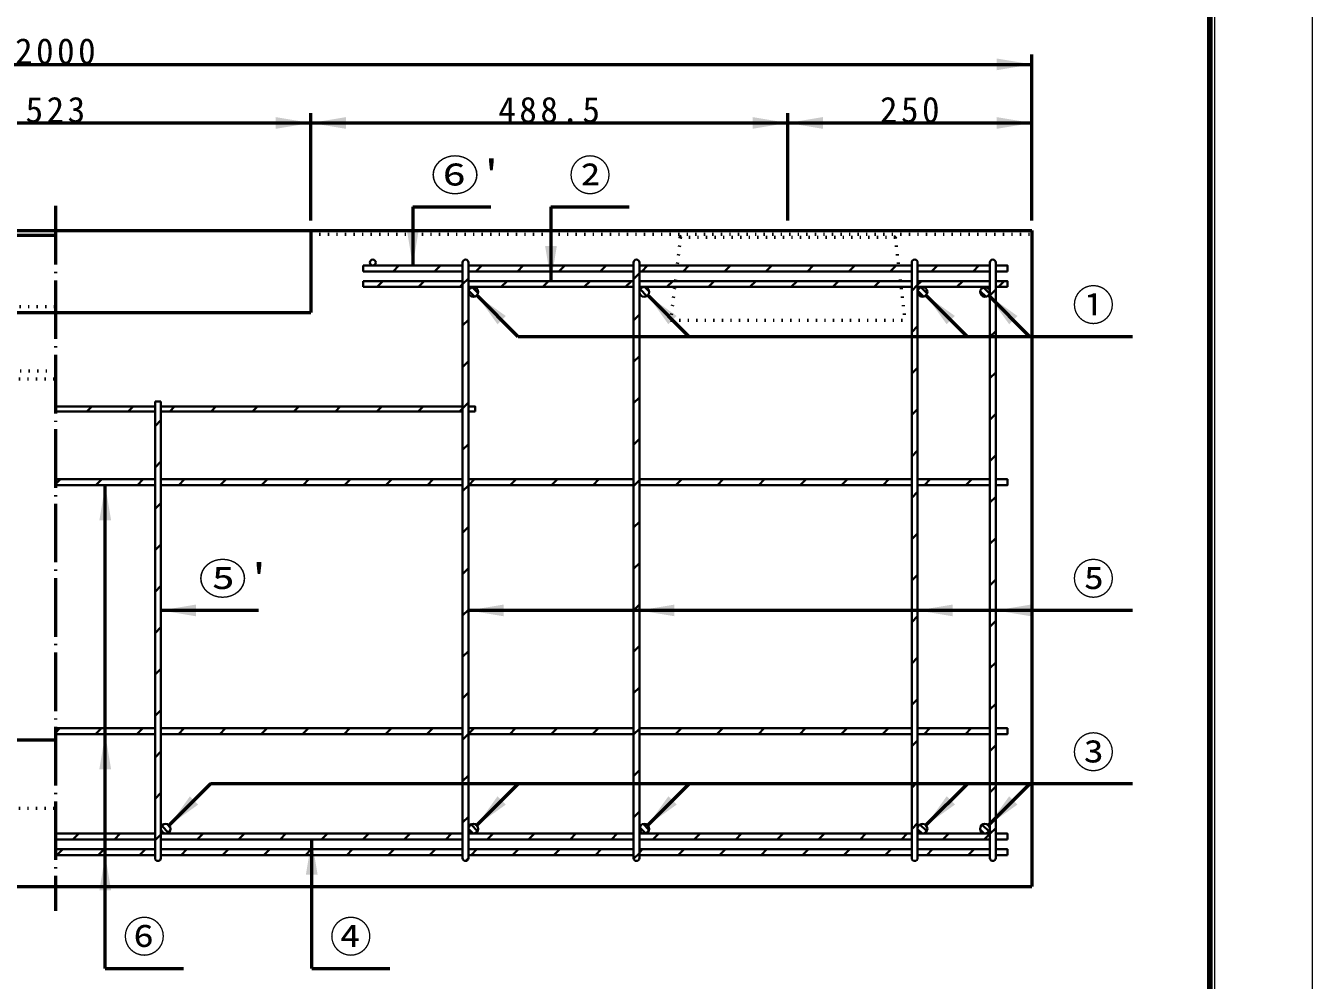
# Model space of a CAD drawing. Units: millimetres, scale not verified. Extents: x -2102 to 2102, y -1485 to 1485.
# Drawn here: x 785 to 2102, y -694 to 284 of the extents above; entities that cross this region are included whole.
import ezdxf
from ezdxf.enums import TextEntityAlignment as Align

# ---------------------------------------------------------------- set-up
doc = ezdxf.new("R2010")
doc.units = ezdxf.units.MM
doc.header["$LTSCALE"] = 5
doc.linetypes.add('DOTTED', pattern=[1.75, 0.25, -1.5])
doc.linetypes.add('LONG_DASHED_DOTTED', pattern=[15.25, 12, -1.5, 0.25, -1.5])
doc.layers.add('0-0_V-nasSTD', color=7, linetype='Continuous', lineweight=35)
doc.layers.add('0-1_0', color=7, linetype='Continuous', lineweight=50)
doc.styles.add('ＭＳ ゴシック', font='')
doc.styles.get('ＭＳ ゴシック').set_extended_font_data('MS Gothic')

msp = doc.modelspace()

# ---------------------------------------------------------------- linework, layer by layer
at = {"layer": '0-0_V-nasSTD', "lineweight": 50}
for p, q in [((1181.314, 97.963), (1181.314, 37.963)), ((1322.814, 97.963), (1322.814, 21.963)), ((553.814, 73.963), (1076.814, 73.963)), ((553.814, 68.963), (815.314, 68.963)), ((1289.276, -34.999), (1246.849, 7.427)), ((1464.276, -34.999), (1421.849, 7.427)), ((1749.276, -34.999), (1706.849, 7.427)), ((1813.276, -34.999), (1770.849, 7.427)), ((1918.314, -34.999), (1289.276, -34.999)), ((866.314, -682.037), (866.314, -187.037)), ((1023.314, -315.389), (923.314, -315.389)), ((1918.314, -315.389), (1238.314, -315.389)), ((974.276, -493.075), (931.849, -535.502)), ((1918.314, -493.075), (974.276, -493.075)), ((1289.276, -493.075), (1246.849, -535.502)), ((1464.276, -493.075), (1421.849, -535.502)), ((1749.276, -493.075), (1706.849, -535.502)), ((1813.276, -493.075), (1770.849, -535.502)), ((1077.814, -682.037), (1077.814, -550.037))]:
    msp.add_line(p, q, dxfattribs=at)
at = {"layer": '0-0_V-nasSTD'}
for p, q in [((1232.314, 40.963), (1232.314, -569.037)), ((1238.314, 40.963), (1238.314, -569.037)), ((1407.314, 40.963), (1407.314, -569.037)), ((1413.314, 40.963), (1413.314, -569.037)), ((1692.314, 40.963), (1692.314, -569.037)), ((1698.314, 40.963), (1698.314, -569.037)), ((1772.314, 40.963), (1772.314, -569.037)), ((1778.314, 40.963), (1778.314, -569.037)), ((1130.314, 37.963), (1232.314, 37.963)), ((1130.314, 37.963), (1130.314, 31.963)), ((1130.314, 31.963), (1232.314, 31.963)), ((1161.158, 31.963), (1167.158, 37.963)), ((1203.584, 31.963), (1209.584, 37.963)), ((1238.314, 37.963), (1407.314, 37.963)), ((1238.314, 31.963), (1407.314, 31.963)), ((1246.011, 31.963), (1252.011, 37.963)), ((1288.437, 31.963), (1294.437, 37.963)), ((1330.864, 31.963), (1336.864, 37.963)), ((1373.29, 31.963), (1379.29, 37.963)), ((1413.314, 30.06), (1407.314, 24.06)), ((1413.314, 37.963), (1692.314, 37.963)), ((1413.314, 31.963), (1692.314, 31.963)), ((1421.716, 37.963), (1415.716, 31.963)), ((1464.143, 37.963), (1458.143, 31.963)), ((1500.569, 31.963), (1506.569, 37.963)), ((1542.996, 31.963), (1548.996, 37.963)), ((1585.422, 31.963), (1591.422, 37.963)), ((1627.848, 31.963), (1633.848, 37.963)), ((1670.275, 31.963), (1676.275, 37.963)), ((1698.314, 37.963), (1772.314, 37.963)), ((1698.314, 31.963), (1772.314, 31.963)), ((1712.701, 31.963), (1718.701, 37.963)), ((1755.128, 31.963), (1761.128, 37.963)), ((1778.314, 31.963), (1790.314, 31.963)), ((1130.314, 21.963), (1232.314, 21.963)), ((1130.314, 21.963), (1130.314, 15.963)), ((1130.314, 15.963), (1232.314, 15.963)), ((1150.658, 21.963), (1144.658, 15.963)), ((1187.084, 15.963), (1193.084, 21.963)), ((1229.511, 15.963), (1232.314, 18.766)), ((1238.314, 24.766), (1232.314, 18.766)), ((1238.314, 21.963), (1407.314, 21.963)), ((1407.314, 15.963), (1238.314, 15.963)), ((1242.068, 15.805), (1248.156, 9.717)), ((1271.937, 15.963), (1277.937, 21.963)), ((1314.364, 15.963), (1320.364, 21.963)), ((1356.79, 15.963), (1362.79, 21.963)), ((1399.216, 15.963), (1405.216, 21.963)), ((1413.314, 21.963), (1692.314, 21.963)), ((1692.314, 15.963), (1413.314, 15.963)), ((1414.033, 13.546), (1420.897, 6.682)), ((1418.702, 15.948), (1423.299, 11.351)), ((1441.643, 15.963), (1447.643, 21.963)), ((1484.069, 15.963), (1490.069, 21.963)), ((1526.496, 15.963), (1532.496, 21.963)), ((1568.922, 15.963), (1574.922, 21.963)), ((1611.348, 15.963), (1617.348, 21.963)), ((1653.775, 15.963), (1659.775, 21.963)), ((1698.314, 18.075), (1692.314, 12.075)), ((1772.314, 21.963), (1698.314, 21.963)), ((1702.201, 21.963), (1698.314, 18.075)), ((1772.314, 15.963), (1698.314, 15.963)), ((1701.773, 15.72), (1708.07, 9.422)), ((1738.628, 15.963), (1744.628, 21.963)), ((1765.507, 15.625), (1771.976, 9.156)), ((1778.314, 13.223), (1772.314, 7.223)), ((1778.314, 15.963), (1790.314, 15.963)), ((1781.054, 15.963), (1787.054, 21.963)), ((1238.497, 12.305), (1244.655, 6.146)), ((1698.422, 11.999), (1704.35, 6.071)), ((1762.367, 11.694), (1768.044, 6.017)), ((1413.314, -12.366), (1407.314, -18.366)), ((1238.314, -17.661), (1232.314, -23.661)), ((1698.314, -24.351), (1692.314, -30.351)), ((1778.314, -29.204), (1772.314, -35.204)), ((1238.314, -60.087), (1232.314, -66.087)), ((1413.314, -54.793), (1407.314, -60.793)), ((1698.314, -66.777), (1692.314, -72.777)), ((1778.314, -71.63), (1772.314, -77.63)), ((917.314, -101.537), (917.314, -569.037)), ((917.314, -101.537), (923.314, -101.537)), ((923.314, -101.537), (923.314, -569.037)), ((1238.314, -102.513), (1232.314, -108.513)), ((1413.314, -97.219), (1407.314, -103.219)), ((815.314, -106.537), (917.314, -106.537)), ((815.314, -111.537), (917.314, -111.537)), ((847.452, -111.537), (852.452, -106.537)), ((889.879, -111.537), (894.879, -106.537)), ((923.314, -106.537), (1232.314, -106.537)), ((923.314, -111.537), (1232.314, -111.537)), ((937.305, -106.537), (932.305, -111.537)), ((974.731, -111.537), (979.731, -106.537)), ((1017.158, -111.537), (1022.158, -106.537)), ((1059.584, -111.537), (1064.584, -106.537)), ((1102.011, -111.537), (1107.011, -106.537)), ((1144.437, -111.537), (1149.437, -106.537)), ((1186.864, -111.537), (1191.864, -106.537)), ((1229.29, -111.537), (1232.314, -108.513)), ((1238.314, -111.537), (1245.314, -111.537)), ((1698.314, -109.204), (1692.314, -115.204)), ((1778.314, -114.057), (1772.314, -120.057)), ((923.314, -120.529), (917.314, -126.529)), ((1413.314, -139.645), (1407.314, -145.645)), ((1238.314, -144.94), (1232.314, -150.94)), ((1698.314, -151.63), (1692.314, -157.63)), ((1778.314, -156.483), (1772.314, -162.483)), ((923.314, -162.955), (917.314, -168.955)), ((815.314, -181.037), (917.314, -181.037)), ((815.314, -186.102), (820.379, -181.037)), ((856.805, -187.037), (862.805, -181.037)), ((899.231, -187.037), (905.231, -181.037)), ((923.314, -181.037), (1232.314, -181.037)), ((941.658, -187.037), (947.658, -181.037)), ((984.084, -187.037), (990.084, -181.037)), ((1026.511, -187.037), (1032.511, -181.037)), ((1068.937, -187.037), (1074.937, -181.037)), ((1111.364, -187.037), (1117.364, -181.037)), ((1153.79, -187.037), (1159.79, -181.037)), ((1196.216, -187.037), (1202.216, -181.037)), ((1238.314, -181.037), (1407.314, -181.037)), ((1244.643, -181.037), (1238.643, -187.037)), ((1281.069, -187.037), (1287.069, -181.037)), ((1323.496, -187.037), (1329.496, -181.037)), ((1365.922, -187.037), (1371.922, -181.037)), ((1413.314, -182.072), (1407.314, -188.072)), ((1413.314, -181.037), (1692.314, -181.037)), ((1414.348, -181.037), (1413.314, -182.072)), ((1456.775, -181.037), (1450.775, -187.037)), ((1499.201, -181.037), (1493.201, -187.037)), ((1535.628, -187.037), (1541.628, -181.037)), ((1578.054, -187.037), (1584.054, -181.037)), ((1620.48, -187.037), (1626.48, -181.037)), ((1662.907, -187.037), (1668.907, -181.037)), ((1698.314, -181.037), (1772.314, -181.037)), ((1705.333, -187.037), (1711.333, -181.037)), ((1747.76, -187.037), (1753.76, -181.037)), ((815.314, -187.037), (917.314, -187.037)), ((923.314, -187.037), (1232.314, -187.037)), ((1238.314, -187.366), (1232.314, -193.366)), ((1238.314, -187.037), (1407.314, -187.037)), ((1413.314, -187.037), (1692.314, -187.037)), ((1698.314, -194.057), (1692.314, -200.057)), ((1698.314, -187.037), (1772.314, -187.037)), ((1778.314, -187.037), (1790.314, -187.037)), ((1790.186, -187.037), (1790.314, -186.91)), ((923.314, -205.381), (917.314, -211.381)), ((1778.314, -198.91), (1772.314, -204.91)), ((1238.314, -229.793), (1232.314, -235.793)), ((1413.314, -224.498), (1407.314, -230.498)), ((1698.314, -236.483), (1692.314, -242.483)), ((923.314, -247.808), (917.314, -253.808)), ((1778.314, -241.336), (1772.314, -247.336)), ((1238.314, -272.219), (1232.314, -278.219)), ((1413.314, -266.925), (1407.314, -272.925)), ((1698.314, -278.91), (1692.314, -284.91)), ((1772.314, -289.762), (1778.314, -283.762)), ((923.314, -290.234), (917.314, -296.234)), ((1238.314, -314.645), (1232.314, -320.645)), ((1413.314, -309.351), (1407.314, -315.351)), ((1692.314, -327.336), (1698.314, -321.336)), ((1772.314, -332.189), (1778.314, -326.189)), ((923.314, -332.661), (917.314, -338.661)), ((1413.314, -351.777), (1407.314, -357.777)), ((1238.314, -357.072), (1232.314, -363.072)), ((1692.314, -369.762), (1698.314, -363.762)), ((1772.314, -374.615), (1778.314, -368.615)), ((923.314, -375.087), (917.314, -381.087)), ((1413.314, -394.204), (1407.314, -400.204)), ((1238.314, -399.498), (1232.314, -405.498)), ((1692.314, -412.189), (1698.314, -406.189)), ((923.314, -417.513), (917.314, -423.513)), ((1772.314, -417.042), (1778.314, -411.042)), ((815.314, -436.037), (917.314, -436.037)), ((815.314, -440.661), (819.937, -436.037)), ((815.314, -442.037), (917.314, -442.037)), ((856.364, -442.037), (862.364, -436.037)), ((898.79, -442.037), (904.79, -436.037)), ((923.314, -436.037), (1232.314, -436.037)), ((923.314, -442.037), (1232.314, -442.037)), ((941.216, -442.037), (947.216, -436.037)), ((983.643, -442.037), (989.643, -436.037)), ((1026.069, -442.037), (1032.069, -436.037)), ((1068.496, -442.037), (1074.496, -436.037)), ((1110.922, -442.037), (1116.922, -436.037)), ((1153.348, -442.037), (1159.348, -436.037)), ((1195.775, -442.037), (1201.775, -436.037)), ((1238.314, -441.925), (1232.314, -447.925)), ((1238.314, -436.037), (1407.314, -436.037)), ((1244.201, -436.037), (1238.314, -441.925)), ((1238.314, -442.037), (1407.314, -442.037)), ((1286.628, -436.037), (1280.628, -442.037)), ((1323.054, -442.037), (1329.054, -436.037)), ((1365.48, -442.037), (1371.48, -436.037)), ((1413.314, -436.63), (1407.314, -442.63)), ((1413.314, -436.037), (1692.314, -436.037)), ((1413.314, -436.63), (1413.907, -436.037)), ((1413.314, -442.037), (1692.314, -442.037)), ((1450.333, -442.037), (1456.333, -436.037)), ((1492.76, -442.037), (1498.76, -436.037)), ((1535.186, -442.037), (1541.186, -436.037)), ((1577.612, -442.037), (1583.612, -436.037)), ((1620.039, -442.037), (1626.039, -436.037)), ((1662.465, -442.037), (1668.465, -436.037)), ((1698.314, -436.037), (1772.314, -436.037)), ((1698.314, -442.037), (1772.314, -442.037)), ((1704.892, -442.037), (1710.892, -436.037)), ((1747.318, -442.037), (1753.318, -436.037)), ((1778.314, -442.037), (1790.314, -442.037)), ((1789.744, -442.037), (1790.314, -441.468)), ((923.314, -459.94), (917.314, -465.94)), ((1692.314, -454.615), (1698.314, -448.615)), ((1772.314, -459.468), (1778.314, -453.468)), ((1238.314, -484.351), (1232.314, -490.351)), ((1407.314, -485.057), (1413.314, -479.057)), ((1692.314, -497.042), (1698.314, -491.042)), ((1772.314, -501.894), (1778.314, -495.894)), ((923.314, -502.366), (917.314, -508.366)), ((1238.314, -526.777), (1232.314, -532.777)), ((1407.314, -527.483), (1413.314, -521.483)), ((924.252, -536.121), (931.23, -543.098)), ((929.348, -534.145), (933.205, -538.003)), ((1238.314, -539.055), (1243.296, -544.037)), ((1240.957, -534.627), (1247.723, -541.394)), ((1413.551, -537.516), (1419.835, -543.8)), ((1417.256, -534.15), (1423.201, -540.094)), ((1692.314, -539.468), (1698.314, -533.468)), ((1698.331, -539.453), (1702.898, -544.02)), ((1700.715, -534.766), (1707.585, -541.636)), ((1762.383, -539.865), (1766.486, -543.968)), ((1764.496, -534.907), (1771.444, -541.855)), ((1772.314, -544.321), (1778.314, -538.321)), ((815.314, -544.037), (917.314, -544.037)), ((917.314, -550.037), (815.314, -550.037)), ((833.216, -550.037), (839.216, -544.037)), ((875.643, -550.037), (881.643, -544.037)), ((923.314, -544.793), (917.314, -550.793)), ((923.314, -544.037), (1232.314, -544.037)), ((924.069, -544.037), (923.314, -544.793)), ((1232.314, -550.037), (923.314, -550.037)), ((960.496, -550.037), (966.496, -544.037)), ((1002.922, -550.037), (1008.922, -544.037)), ((1045.348, -550.037), (1051.348, -544.037)), ((1087.775, -550.037), (1093.775, -544.037)), ((1130.201, -550.037), (1136.201, -544.037)), ((1172.628, -550.037), (1178.628, -544.037)), ((1215.054, -550.037), (1221.054, -544.037)), ((1238.314, -544.037), (1407.314, -544.037)), ((1407.314, -550.037), (1238.314, -550.037)), ((1257.48, -550.037), (1263.48, -544.037)), ((1299.907, -550.037), (1305.907, -544.037)), ((1342.333, -550.037), (1348.333, -544.037)), ((1384.76, -550.037), (1390.76, -544.037)), ((1413.314, -544.037), (1692.314, -544.037)), ((1692.314, -550.037), (1413.314, -550.037)), ((1427.186, -550.037), (1433.186, -544.037)), ((1469.612, -550.037), (1475.612, -544.037)), ((1512.039, -550.037), (1518.039, -544.037)), ((1554.465, -550.037), (1560.465, -544.037)), ((1596.892, -550.037), (1602.892, -544.037)), ((1639.318, -550.037), (1645.318, -544.037)), ((1681.744, -550.037), (1687.744, -544.037)), ((1772.314, -544.037), (1698.314, -544.037)), ((1772.314, -550.037), (1698.314, -550.037)), ((1724.171, -550.037), (1730.171, -544.037)), ((1766.597, -550.037), (1772.314, -544.321)), ((1778.314, -550.037), (1790.314, -550.037)), ((815.314, -560.037), (917.314, -560.037)), ((815.314, -566.037), (917.314, -566.037)), ((816.716, -566.037), (822.716, -560.037)), ((859.143, -566.037), (865.143, -560.037)), ((901.569, -566.037), (907.569, -560.037)), ((923.314, -560.037), (1232.314, -560.037)), ((923.314, -566.037), (1232.314, -566.037)), ((949.996, -560.037), (943.996, -566.037)), ((992.422, -560.037), (986.422, -566.037)), ((1034.848, -560.037), (1028.848, -566.037)), ((1071.275, -566.037), (1077.275, -560.037)), ((1113.701, -566.037), (1119.701, -560.037)), ((1156.128, -566.037), (1162.128, -560.037)), ((1198.554, -566.037), (1204.554, -560.037)), ((1238.314, -560.037), (1407.314, -560.037)), ((1238.314, -566.037), (1407.314, -566.037)), ((1240.98, -566.037), (1246.98, -560.037)), ((1283.407, -566.037), (1289.407, -560.037)), ((1325.833, -566.037), (1331.833, -560.037)), ((1368.26, -566.037), (1374.26, -560.037)), ((1407.415, -569.809), (1413.314, -563.91)), ((1413.314, -560.037), (1692.314, -560.037)), ((1413.314, -563.41), (1416.686, -560.037)), ((1413.314, -566.037), (1692.314, -566.037)), ((1453.112, -566.037), (1459.112, -560.037)), ((1495.539, -566.037), (1501.539, -560.037)), ((1537.965, -566.037), (1543.965, -560.037)), ((1580.392, -566.037), (1586.392, -560.037)), ((1622.818, -566.037), (1628.818, -560.037)), ((1665.244, -566.037), (1671.244, -560.037)), ((1698.314, -560.037), (1772.314, -560.037)), ((1698.314, -566.037), (1772.314, -566.037)), ((1707.671, -566.037), (1713.671, -560.037)), ((1750.097, -566.037), (1756.097, -560.037)), ((1778.314, -566.037), (1790.314, -566.037)), ((1235.485, -572.032), (1238.309, -569.209))]:
    msp.add_line(p, q, dxfattribs=at)
at = {"layer": '0-0_V-nasSTD', "linetype": 'DOTTED', "lineweight": 50}
msp.add_line((1445.314, -18.037), (1685.314, -18.037), dxfattribs=at)
at = {"layer": '0-0_V-nasSTD', "lineweight": 18}
for points in [[(-2102.5, -1485), (-2102.5, 1485), (2102.5, 1485), (2102.5, -1485)], [(-2002.5, -1385), (-2002.5, 1385), (2002.5, 1385), (2002.5, -1385)]]:
    msp.add_lwpolyline(points, close=True, dxfattribs=at)
at = {"layer": '0-0_V-nasSTD', "lineweight": 100}
msp.add_lwpolyline([(1997.5, -1380), (1997.5, 1380), (-1997.5, 1380)], dxfattribs=at)
at = {"layer": '0-0_V-nasSTD'}
for points in [[(1778.314, 37.963), (1790.314, 37.963), (1790.314, 31.963)], [(1778.314, 21.963), (1790.314, 21.963), (1790.314, 15.963)], [(1238.314, -106.537), (1245.314, -106.537), (1245.314, -111.537)], [(1778.314, -181.037), (1790.314, -181.037), (1790.314, -187.037)], [(1778.314, -436.037), (1790.314, -436.037), (1790.314, -442.037)], [(1778.314, -544.037), (1790.314, -544.037), (1790.314, -550.037)], [(1778.314, -560.037), (1790.314, -560.037), (1790.314, -566.037)]]:
    msp.add_lwpolyline(points, dxfattribs=at)
for centre, radius in [((1140.314, 40.963), 3), ((1243.314, 10.963), 5), ((1418.314, 10.963), 5), ((1703.314, 10.963), 5), ((1767.314, 10.963), 5), ((928.314, -539.037), 5), ((1243.314, -539.037), 5), ((1418.314, -539.037), 5), ((1703.314, -539.037), 5), ((1767.314, -539.037), 5)]:
    msp.add_circle(centre, radius, dxfattribs=at)
for centre, start, end in [((1235.314, 40.963), 0, 180), ((1410.314, 40.963), 0, 180), ((1695.314, 40.963), 0, 180), ((1775.314, 40.963), 0, 180), ((920.314, -569.037), 180, 0), ((1235.314, -569.037), 180, 0), ((1410.314, -569.037), 180, 0), ((1695.314, -569.037), 180, 0), ((1775.314, -569.037), 180, 0)]:
    msp.add_arc(centre, 3, start, end, dxfattribs=at)
for points in [[(1779.314, 237.963), (1779.314, 249.963), (1815.314, 243.963)], [(1040.814, 177.963), (1040.814, 189.963), (1076.814, 183.963)], [(1076.814, 183.963), (1112.814, 177.963), (1112.814, 189.963)], [(1529.314, 177.963), (1529.314, 189.963), (1565.314, 183.963)], [(1565.314, 183.963), (1601.314, 177.963), (1601.314, 189.963)], [(1779.314, 177.963), (1779.314, 189.963), (1815.314, 183.963)], [(1175.314, 73.963), (1181.314, 37.963), (1187.314, 73.963)], [(1316.814, 57.963), (1322.814, 21.963), (1328.814, 57.963)], [(1246.849, 7.427), (1268.062, -22.271), (1276.548, -13.786)], [(1421.849, 7.427), (1443.062, -22.271), (1451.548, -13.786)], [(1706.849, 7.427), (1728.062, -22.271), (1736.548, -13.786)], [(1770.849, 7.427), (1792.062, -22.271), (1800.548, -13.786)], [(860.314, -223.037), (866.314, -187.037), (872.314, -223.037)], [(923.314, -315.389), (959.314, -321.389), (959.314, -309.389)], [(1238.314, -315.389), (1274.314, -321.389), (1274.314, -309.389)], [(1413.314, -315.389), (1449.314, -321.389), (1449.314, -309.389)], [(1698.314, -315.389), (1734.314, -321.389), (1734.314, -309.389)], [(1778.314, -315.389), (1814.314, -321.389), (1814.314, -309.389)], [(860.314, -478.037), (866.314, -442.037), (872.314, -478.037)], [(931.849, -535.502), (953.062, -505.803), (961.548, -514.288)], [(1246.849, -535.502), (1268.062, -505.803), (1276.548, -514.288)], [(1421.849, -535.502), (1443.062, -505.803), (1451.548, -514.288)], [(1706.849, -535.502), (1728.062, -505.803), (1736.548, -514.288)], [(1770.849, -535.502), (1792.062, -505.803), (1800.548, -514.288)], [(1071.814, -586.037), (1077.814, -550.037), (1083.814, -586.037)], [(860.314, -602.037), (866.314, -566.037), (872.314, -602.037)]]:
    msp.add_solid(points, dxfattribs=at)
at = {"layer": '0-1_0'}
for p, q in [((1815.314, 83.963), (1815.314, 253.963)), ((-184.686, 243.963), (1815.314, 243.963)), ((1076.814, 83.963), (1076.814, 193.963)), ((1565.314, 83.963), (1565.314, 193.963)), ((553.814, 183.963), (1076.814, 183.963)), ((1181.314, 97.963), (1261.314, 97.963)), ((1322.814, 97.963), (1402.814, 97.963)), ((-184.686, 73.963), (1815.314, 73.963)), ((-184.686, 68.963), (815.314, 68.963)), ((1076.814, 73.963), (1076.814, -10.037)), ((1815.314, 73.963), (1815.314, -598.037)), ((553.814, -10.037), (1076.814, -10.037)), ((-64.686, -448.037), (815.314, -448.037)), ((-184.686, -598.037), (1815.314, -598.037)), ((866.314, -682.037), (946.314, -682.037)), ((1077.814, -682.037), (1157.814, -682.037))]:
    msp.add_line(p, q, dxfattribs=at)
at = {"layer": '0-1_0', "linetype": 'LONG_DASHED_DOTTED'}
msp.add_line((815.314, 98.963), (815.314, -623.037), dxfattribs=at)
at = {"layer": '0-1_0', "linetype": 'DOTTED'}
for p, q in [((1076.814, 69.963), (1815.314, 69.963)), ((1455.314, 66.963), (1445.314, -18.037)), ((1455.314, 66.963), (1452.314, 69.963)), ((1675.314, 66.963), (1678.314, 69.963)), ((559.814, -4.037), (815.314, -4.037)), ((-184.686, -78.037), (815.314, -78.037)), ((815.314, -70.149), (565.073, -70.149)), ((-184.686, -518.037), (815.314, -518.037))]:
    msp.add_line(p, q, dxfattribs=at)
at = {"layer": '0-1_0'}
msp.add_lwpolyline([(1076.814, 183.963), (1565.314, 183.963), (1815.314, 183.963)], dxfattribs=at)
at = {"layer": '0-1_0', "linetype": 'DOTTED'}
msp.add_lwpolyline([(1455.314, 66.963), (1675.314, 66.963), (1685.314, -18.037)], dxfattribs=at)

# ---------------------------------------------------------------- texts
at = {"layer": '0-0_V-nasSTD', "style": 'ＭＳ ゴシック', "width": 1.15}
for s, p in [("⑥'", (1199.714, 104.963)), ("⑤'", (961.714, -308.389))]:
    msp.add_text(s, height=31.67, dxfattribs=at).set_placement(p, align=Align.BOTTOM_LEFT)
at = {"layer": '0-0_V-nasSTD', "style": 'ＭＳ ゴシック'}
for s, p in [('②', (1341.214, 104.963)), ('①', (1856.714, -27.999)), ('⑤', (1856.714, -308.389)), ('③', (1856.714, -486.075)), ('⑥', (884.714, -675.037)), ('④', (1096.214, -675.037))]:
    msp.add_text(s, height=31.67, dxfattribs=at).set_placement(p, align=Align.BOTTOM_LEFT)
at = {"layer": '0-0_V-nasSTD', "char_height": 26.39, "attachment_point": 7, "style": 'ＭＳ ゴシック'}
for s, insert in [('\\T1.2;2000', (773.914, 243.963)), ('\\T1.2;523', (784.714, 183.963)), ('\\T1.2;488.5', (1268.864, 183.963)), ('\\T1.2;250', (1659.714, 183.963))]:
    msp.add_mtext(s, dxfattribs=dict(at, insert=insert))

doc.saveas('drawing.dxf')
